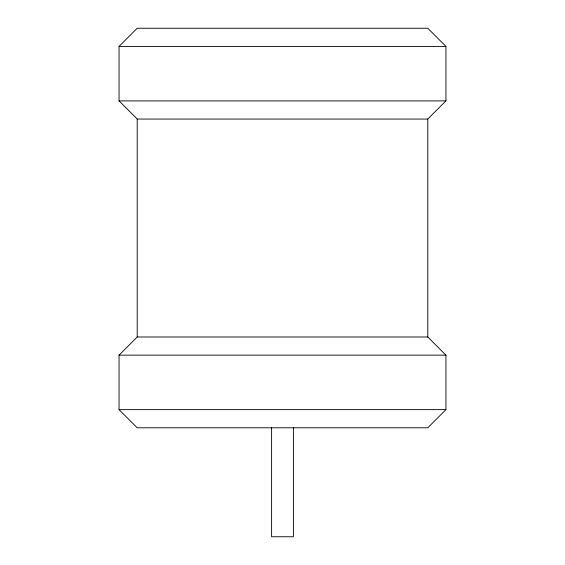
<?xml version="1.0" encoding="UTF-8"?>
<svg xmlns="http://www.w3.org/2000/svg" width="565" height="565" viewBox="0 0 565 565"><rect width="100%" height="100%" fill="white"/><g stroke="black" fill="none" stroke-linecap="round" stroke-linejoin="round"><path stroke-width="0.85" d="M119.053 46.408L137.217 28.25L427.783 28.25L445.947 46.408L445.947 100.895L427.783 119.053L137.217 119.053L119.053 100.895L119.053 46.408L445.947 46.408M119.053 355.145L137.217 336.98L427.783 336.98L445.947 355.145L445.947 409.625L427.783 427.783L137.217 427.783L119.053 409.625L119.053 355.145L445.947 355.145M119.053 100.895L445.947 100.895M119.053 409.625L445.947 409.625M427.783 119.053L427.783 336.98M293.397 427.783L293.397 536.75L271.603 536.75L271.603 427.783M137.217 119.053L137.217 336.98"/></g></svg>
